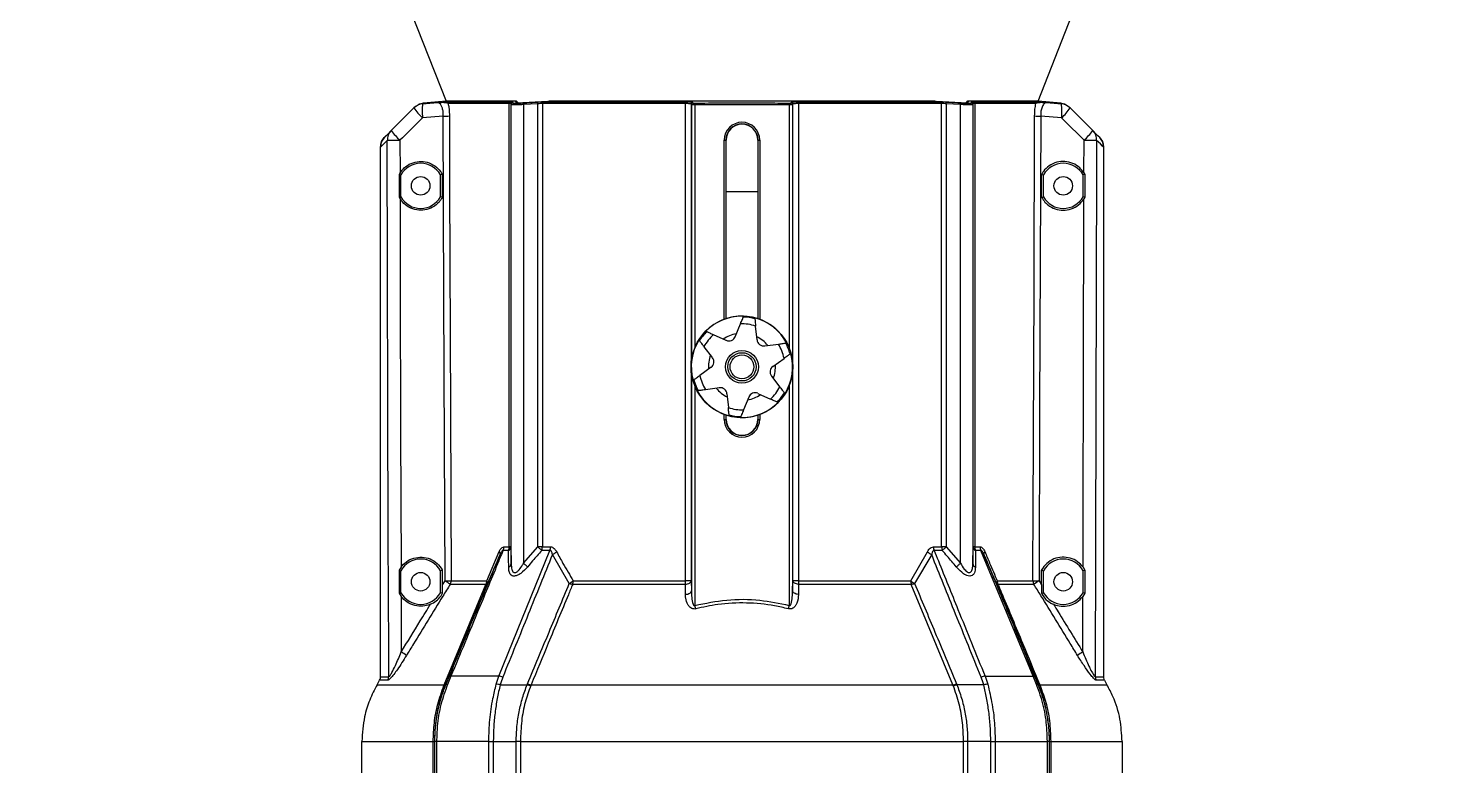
# Model space of a CAD drawing. Extents: x 2 to 136, y 1 to 99.
# Drawn here: x 50.89 to 63.5, y 11.63 to 18.14 of the extents above; entities that cross this region are included whole.
import ezdxf

# ---------------------------------------------------------------- set-up
doc = ezdxf.new("R2010")
doc.units = 0
doc.header["$MEASUREMENT"] = 0
doc.layers.add('OBJECT', color=7, linetype='CONTINUOUS')

msp = doc.modelspace()

# ---------------------------------------------------------------- linework, layer by layer
at = {"layer": 'OBJECT'}
for p, q in [((50.889, 26.894), (54.58, 17.5)), ((59.813, 17.5), (63.503, 26.894)), ((54.295, 17.44), (54.301, 17.446)), ((54.379, 17.482), (54.337, 17.471)), ((54.373, 17.476), (54.506, 17.487)), ((54.58, 17.5), (54.379, 17.482)), ((55.18, 17.5), (54.58, 17.5)), ((55.181, 17.5), (54.581, 17.5)), ((55.139, 17.478), (54.598, 17.478)), ((54.612, 17.493), (55.149, 17.493)), ((55.139, 13.559), (55.139, 17.478)), ((55.156, 17.469), (55.154, 17.477)), ((55.154, 17.477), (55.154, 13.559)), ((55.156, 13.41), (55.156, 17.469)), ((55.203, 17.482), (55.197, 17.498)), ((55.479, 17.498), (55.203, 17.482)), ((55.216, 17.483), (55.212, 17.49)), ((55.391, 17.477), (55.265, 17.469)), ((55.265, 17.469), (55.265, 13.414)), ((55.391, 13.559), (55.391, 17.477)), ((55.432, 17.478), (55.432, 13.559)), ((56.697, 17.478), (55.432, 17.478)), ((55.441, 17.493), (56.7, 17.493)), ((58.869, 17.5), (55.524, 17.5)), ((58.868, 17.5), (55.525, 17.5)), ((56.697, 13.259), (56.697, 17.478)), ((56.749, 17.468), (56.748, 17.473)), ((56.748, 17.473), (56.748, 15.185)), ((56.749, 17.468), (56.749, 15.2)), ((57.614, 17.467), (56.779, 17.467)), ((56.779, 17.467), (56.779, 15.319)), ((57.614, 17.467), (57.614, 15.319)), ((57.645, 17.473), (57.644, 17.468)), ((57.644, 17.468), (57.644, 15.2)), ((57.645, 15.185), (57.645, 17.473)), ((57.693, 17.493), (58.952, 17.493)), ((57.696, 17.478), (57.696, 13.259)), ((58.961, 17.478), (57.696, 17.478)), ((59.19, 17.482), (58.914, 17.498)), ((58.961, 13.559), (58.961, 17.478)), ((59.002, 17.477), (59.002, 13.559)), ((59.128, 17.469), (59.002, 17.477)), ((59.128, 13.414), (59.128, 17.469)), ((59.181, 17.49), (59.177, 17.483)), ((59.178, 17.483), (59.181, 17.49)), ((59.195, 17.498), (59.19, 17.482)), ((59.811, 17.5), (59.211, 17.5)), ((59.813, 17.5), (59.213, 17.5)), ((59.239, 17.477), (59.236, 17.469)), ((59.236, 17.469), (59.236, 13.41)), ((59.239, 13.559), (59.239, 17.477)), ((59.243, 17.493), (59.781, 17.493)), ((59.254, 17.478), (59.254, 13.559)), ((59.794, 17.478), (59.254, 17.478)), ((60.014, 17.482), (59.813, 17.5)), ((59.887, 17.487), (60.02, 17.476)), ((60.056, 17.471), (60.014, 17.482)), ((60.092, 17.446), (60.098, 17.44)), ((54.556, 17.368), (54.372, 17.353)), ((60.02, 17.353), (59.837, 17.368)), ((57.039, 17.156), (57.054, 17.156)), ((57.039, 15.572), (57.039, 17.156)), ((57.054, 17.156), (57.056, 17.156)), ((57.054, 17.156), (57.054, 15.578)), ((57.056, 15.578), (57.056, 17.156)), ((57.056, 15.578), (57.056, 17.156)), ((57.056, 17.156), (57.056, 17.156)), ((57.336, 17.156), (57.336, 15.578)), ((57.339, 17.156), (57.336, 17.156)), ((57.336, 17.156), (57.336, 15.578)), ((57.336, 17.156), (57.336, 17.156)), ((57.339, 17.156), (57.354, 17.156)), ((57.339, 15.578), (57.339, 17.156)), ((57.354, 17.156), (57.354, 15.572)), ((54.001, 12.411), (54.001, 17.094)), ((54.173, 17.154), (54.174, 16.865)), ((60.219, 16.865), (60.22, 17.154)), ((60.391, 17.094), (60.391, 12.411)), ((54.174, 16.865), (54.166, 16.852)), ((54.166, 16.852), (54.166, 16.65)), ((54.166, 16.852), (54.181, 16.848)), ((54.181, 16.654), (54.181, 16.848)), ((54.548, 16.852), (54.531, 16.848)), ((54.531, 16.654), (54.531, 16.848)), ((54.548, 16.65), (54.548, 16.852)), ((59.845, 16.65), (59.845, 16.852)), ((59.845, 16.852), (59.861, 16.848)), ((59.861, 16.654), (59.861, 16.848)), ((60.227, 16.852), (60.211, 16.848)), ((60.211, 16.654), (60.211, 16.848)), ((60.219, 16.865), (60.227, 16.852)), ((60.227, 16.852), (60.227, 16.65)), ((54.166, 16.65), (54.181, 16.654)), ((54.166, 16.65), (54.174, 16.636)), ((54.548, 16.65), (54.531, 16.654)), ((57.053, 16.701), (57.34, 16.701)), ((59.845, 16.65), (59.861, 16.654)), ((60.227, 16.65), (60.211, 16.654)), ((60.227, 16.65), (60.218, 16.636)), ((57.137, 15.417), (57.183, 15.531)), ((57.207, 15.591), (57.211, 15.599)), ((57.31, 15.584), (57.311, 15.576)), ((56.877, 15.466), (56.885, 15.462)), ((57.056, 15.385), (56.945, 15.435)), ((57.329, 15.389), (57.317, 15.511)), ((56.821, 15.38), (56.816, 15.387)), ((56.936, 15.232), (56.861, 15.329)), ((57.397, 15.336), (57.519, 15.352)), ((57.583, 15.361), (57.592, 15.362)), ((57.629, 15.269), (57.621, 15.264)), ((56.923, 15.147), (56.824, 15.075)), ((57.469, 15.155), (57.569, 15.226)), ((56.748, 15.116), (56.748, 13.259)), ((56.749, 15.101), (56.749, 13.17)), ((56.764, 15.032), (56.771, 15.037)), ((57.457, 15.069), (57.532, 14.972)), ((57.644, 15.101), (57.644, 13.17)), ((57.645, 13.259), (57.645, 15.116)), ((56.779, 14.982), (56.779, 13.042)), ((56.81, 14.94), (56.801, 14.939)), ((56.996, 14.966), (56.874, 14.949)), ((57.063, 14.912), (57.076, 14.79)), ((57.256, 14.884), (57.21, 14.771)), ((57.336, 14.916), (57.448, 14.866)), ((57.572, 14.921), (57.577, 14.914)), ((57.614, 14.982), (57.614, 13.042)), ((57.515, 14.836), (57.507, 14.839)), ((57.039, 14.686), (57.039, 14.729)), ((57.039, 14.686), (57.054, 14.686)), ((57.054, 14.724), (57.054, 14.686)), ((57.054, 14.686), (57.056, 14.686)), ((57.056, 14.686), (57.056, 14.723)), ((57.056, 14.686), (57.056, 14.723)), ((57.056, 14.686), (57.056, 14.686)), ((57.083, 14.717), (57.082, 14.726)), ((57.185, 14.711), (57.182, 14.703)), ((57.336, 14.723), (57.336, 14.686)), ((57.336, 14.723), (57.336, 14.686)), ((57.339, 14.686), (57.336, 14.686)), ((57.336, 14.686), (57.336, 14.686)), ((57.339, 14.686), (57.339, 14.724)), ((57.339, 14.686), (57.354, 14.686)), ((57.354, 14.729), (57.354, 14.686)), ((54.94, 13.259), (55.05, 13.517)), ((55.048, 12.415), (55.499, 13.528)), ((55.133, 13.528), (55.085, 13.528)), ((55.092, 13.559), (55.139, 13.559)), ((55.154, 13.559), (55.139, 13.559)), ((55.154, 13.559), (55.156, 13.41)), ((55.265, 13.414), (55.391, 13.559)), ((55.432, 13.559), (55.391, 13.559)), ((55.499, 13.528), (55.426, 13.528)), ((55.432, 13.559), (55.504, 13.559)), ((58.688, 13.259), (58.835, 13.515)), ((58.889, 13.559), (58.961, 13.559)), ((58.967, 13.528), (58.894, 13.528)), ((59.002, 13.559), (58.961, 13.559)), ((59.002, 13.559), (59.128, 13.414)), ((59.236, 13.41), (59.239, 13.559)), ((59.254, 13.559), (59.239, 13.559)), ((59.254, 13.559), (59.301, 13.559)), ((59.308, 13.528), (59.26, 13.528)), ((59.769, 12.415), (59.308, 13.528)), ((54.182, 13.38), (54.165, 13.352)), ((55.058, 13.493), (54.946, 13.235)), ((55.67, 13.235), (55.52, 13.491)), ((58.873, 13.491), (58.722, 13.235)), ((59.447, 13.235), (59.335, 13.493)), ((60.211, 13.38), (60.228, 13.352)), ((54.165, 13.352), (54.181, 13.348)), ((54.165, 13.352), (54.165, 13.15)), ((54.181, 13.154), (54.181, 13.348)), ((54.549, 13.352), (54.531, 13.348)), ((54.531, 13.154), (54.531, 13.348)), ((54.549, 13.223), (54.549, 13.352)), ((54.549, 13.223), (54.571, 13.259)), ((54.625, 13.259), (54.94, 13.259)), ((55.704, 13.259), (56.697, 13.259)), ((56.748, 13.259), (56.697, 13.259)), ((56.748, 13.259), (56.749, 13.17)), ((57.644, 13.17), (57.645, 13.259)), ((57.696, 13.259), (57.645, 13.259)), ((57.696, 13.259), (58.688, 13.259)), ((59.452, 13.259), (59.768, 13.259)), ((59.822, 13.259), (59.844, 13.223)), ((59.844, 13.223), (59.844, 13.352)), ((59.844, 13.352), (59.861, 13.348)), ((59.861, 13.154), (59.861, 13.348)), ((60.228, 13.352), (60.211, 13.348)), ((60.211, 13.154), (60.211, 13.348)), ((60.228, 13.352), (60.228, 13.15)), ((54.165, 13.15), (54.181, 13.154)), ((54.165, 13.15), (54.183, 13.121)), ((54.183, 13.121), (54.184, 12.63)), ((54.55, 13.15), (54.531, 13.154)), ((54.564, 12.34), (54.933, 13.228)), ((54.933, 13.228), (54.617, 13.228)), ((56.696, 13.228), (55.7, 13.228)), ((56.697, 13.139), (56.696, 13.228)), ((57.697, 13.228), (57.696, 13.139)), ((58.693, 13.228), (57.697, 13.228)), ((59.061, 12.34), (58.693, 13.228)), ((59.776, 13.228), (59.459, 13.228)), ((59.843, 13.15), (59.861, 13.154)), ((60.209, 12.63), (60.21, 13.121)), ((60.228, 13.15), (60.21, 13.121)), ((60.228, 13.15), (60.211, 13.154)), ((53.97, 12.34), (53.993, 12.38)), ((54.065, 12.38), (53.993, 12.38)), ((54.001, 12.411), (54.073, 12.411)), ((54.623, 12.415), (54.593, 12.341)), ((55.048, 12.415), (54.623, 12.415)), ((55.024, 12.344), (55.048, 12.415)), ((59.345, 12.415), (59.369, 12.344)), ((59.345, 12.415), (59.769, 12.415)), ((59.8, 12.341), (59.769, 12.415)), ((60.319, 12.411), (60.391, 12.411)), ((60.4, 12.38), (60.328, 12.38)), ((60.4, 12.38), (60.422, 12.34)), ((53.97, 12.34), (54.564, 12.34)), ((54.561, 12.334), (54.564, 12.34)), ((54.578, 12.338), (54.574, 12.34)), ((55.06, 12.34), (55.298, 12.34)), ((55.332, 12.34), (55.329, 12.333)), ((55.332, 12.34), (59.061, 12.34)), ((59.064, 12.333), (59.061, 12.34)), ((59.333, 12.34), (59.095, 12.34)), ((59.814, 12.338), (59.818, 12.34)), ((59.829, 12.34), (59.831, 12.334)), ((59.829, 12.34), (60.422, 12.34)), ((53.836, 11.84), (54.467, 11.84)), ((53.836, 11.269), (53.836, 11.84)), ((54.467, 11.84), (54.478, 11.84)), ((54.467, 11.269), (54.467, 11.84)), ((54.482, 11.84), (54.478, 11.84)), ((54.478, 11.84), (54.478, 10.994)), ((54.496, 11.84), (54.482, 11.84)), ((54.482, 10.887), (54.482, 11.84)), ((54.958, 11.84), (54.496, 11.84)), ((54.496, 11.84), (54.496, 10.887)), ((54.958, 11.84), (54.998, 11.84)), ((54.958, 10.887), (54.958, 11.84)), ((54.998, 11.84), (55.201, 11.84)), ((54.998, 11.84), (54.998, 10.887)), ((55.237, 11.84), (55.201, 11.84)), ((55.201, 10.994), (55.201, 11.84)), ((55.237, 11.84), (59.155, 11.84)), ((55.237, 11.84), (55.237, 10.994)), ((59.155, 10.994), (59.155, 11.84)), ((59.191, 11.84), (59.155, 11.84)), ((59.395, 11.84), (59.191, 11.84)), ((59.191, 11.84), (59.191, 10.994)), ((59.395, 11.84), (59.434, 11.84)), ((59.395, 10.887), (59.395, 11.84)), ((59.434, 11.84), (59.896, 11.84)), ((59.434, 11.84), (59.434, 10.887)), ((59.896, 10.887), (59.896, 11.84)), ((59.911, 11.84), (59.896, 11.84)), ((59.911, 11.84), (59.911, 10.887)), ((59.911, 11.84), (59.914, 11.84)), ((59.914, 10.994), (59.914, 11.84)), ((59.914, 11.84), (59.926, 11.84)), ((59.926, 11.84), (60.556, 11.84)), ((59.926, 11.84), (59.926, 11.269)), ((60.556, 11.84), (60.556, 11.269))]:
    msp.add_line(p, q, dxfattribs=at)
at = {"layer": 'OBJECT', "flags": 128}
for points in [[(54.096, 17.24), (54.272, 17.417), (54.295, 17.44)], [(55.265, 17.469), (55.265, 17.472), (55.265, 17.475), (55.265, 17.477), (55.265, 17.479), (55.264, 17.481), (55.264, 17.483), (55.264, 17.484), (55.264, 17.484)], [(55.391, 17.477), (55.391, 17.479), (55.391, 17.482), (55.391, 17.485), (55.391, 17.487), (55.39, 17.489), (55.39, 17.49), (55.39, 17.491), (55.39, 17.492)], [(56.762, 17.488), (56.763, 17.485), (56.764, 17.483)], [(56.779, 17.467), (56.779, 17.47), (56.779, 17.473), (56.779, 17.475), (56.779, 17.477), (56.779, 17.479), (56.779, 17.481), (56.779, 17.482), (56.779, 17.482)], [(57.614, 17.467), (57.614, 17.47), (57.614, 17.473), (57.614, 17.475), (57.614, 17.477), (57.614, 17.479), (57.614, 17.481), (57.614, 17.482), (57.614, 17.482)], [(57.629, 17.483), (57.63, 17.486), (57.63, 17.488)], [(59.002, 17.477), (59.002, 17.479), (59.002, 17.482), (59.002, 17.485), (59.002, 17.487), (59.002, 17.489), (59.002, 17.49), (59.002, 17.491), (59.002, 17.492)], [(59.128, 17.469), (59.128, 17.472), (59.128, 17.475), (59.128, 17.477), (59.128, 17.479), (59.128, 17.481), (59.128, 17.483), (59.128, 17.484), (59.128, 17.484)], [(60.098, 17.44), (60.274, 17.263), (60.297, 17.24)], [(54.372, 17.353), (54.196, 17.176), (54.173, 17.154)], [(54.571, 13.259), (54.567, 14.467), (54.562, 15.758), (54.556, 17.368)], [(54.61, 17.369), (54.61, 17.245), (54.612, 16.749), (54.619, 14.765), (54.625, 13.259)], [(59.768, 13.259), (59.768, 13.367), (59.77, 13.863), (59.778, 15.846), (59.783, 17.369)], [(59.837, 17.368), (59.832, 16.077), (59.827, 14.786), (59.822, 13.259)], [(60.22, 17.154), (60.043, 17.33), (60.02, 17.353)], [(54.038, 17.183), (54.045, 17.19), (54.065, 17.209), (54.096, 17.24)], [(60.297, 17.24), (60.328, 17.209), (60.347, 17.19), (60.355, 17.183)], [(54.061, 17.152), (54.029, 17.121), (54.009, 17.102), (54.001, 17.094)], [(54.073, 12.411), (54.073, 12.644), (54.07, 13.644), (54.061, 17.152)], [(60.331, 17.152), (60.331, 16.902), (60.328, 15.902), (60.319, 12.411)], [(60.391, 17.094), (60.384, 17.102), (60.364, 17.121), (60.331, 17.152)], [(54.174, 16.636), (54.176, 15.863), (54.179, 14.572), (54.182, 13.38)], [(60.211, 13.38), (60.212, 13.834), (60.215, 15.125), (60.218, 16.636)], [(55.426, 13.528), (55.423, 13.531), (55.419, 13.535), (55.415, 13.538), (55.41, 13.542), (55.406, 13.546), (55.401, 13.551), (55.396, 13.555), (55.391, 13.559)], [(58.967, 13.528), (58.97, 13.531), (58.974, 13.535), (58.978, 13.538), (58.982, 13.542), (58.987, 13.546), (58.992, 13.551), (58.997, 13.555), (59.002, 13.559)], [(55.302, 13.383), (55.298, 13.386), (55.294, 13.39), (55.29, 13.393), (55.285, 13.397), (55.28, 13.401), (55.275, 13.405), (55.27, 13.41), (55.265, 13.414)], [(59.091, 13.383), (59.095, 13.386), (59.099, 13.39), (59.103, 13.393), (59.107, 13.397), (59.112, 13.401), (59.117, 13.405), (59.122, 13.41), (59.128, 13.414)], [(56.696, 13.228), (56.706, 13.23), (56.716, 13.232), (56.725, 13.235), (56.732, 13.239), (56.739, 13.244), (56.744, 13.249), (56.747, 13.254), (56.748, 13.259)], [(57.697, 13.228), (57.687, 13.23), (57.677, 13.232), (57.668, 13.235), (57.66, 13.239), (57.654, 13.244), (57.649, 13.249), (57.646, 13.254), (57.645, 13.259)], [(56.697, 13.139), (56.707, 13.14), (56.717, 13.142), (56.726, 13.146), (56.734, 13.149), (56.74, 13.154), (56.745, 13.159), (56.748, 13.164), (56.749, 13.17)], [(57.696, 13.139), (57.685, 13.14), (57.676, 13.142), (57.667, 13.146), (57.659, 13.149), (57.653, 13.154), (57.648, 13.159), (57.645, 13.164), (57.644, 13.17)], [(56.787, 13.011), (56.786, 13.015), (56.785, 13.019), (56.784, 13.022), (56.783, 13.026), (56.782, 13.03), (56.781, 13.034), (56.78, 13.038), (56.779, 13.042)], [(57.606, 13.011), (57.607, 13.015), (57.608, 13.019), (57.609, 13.022), (57.61, 13.026), (57.611, 13.03), (57.612, 13.034), (57.613, 13.038), (57.614, 13.042)]]:
    msp.add_lwpolyline(points, dxfattribs=at)
at = {"layer": 'OBJECT'}
for centre, radius in [((54.356, 16.751), 0.082), ((60.036, 16.751), 0.082), ((57.196, 15.151), 0.45), ((57.196, 15.151), 0.145), ((57.196, 15.151), 0.125), ((57.196, 15.151), 0.105), ((54.356, 13.251), 0.082), ((60.036, 13.251), 0.082)]:
    msp.add_circle(centre, radius, dxfattribs=at)
for centre, radius, start, end in [((54.383, 17.351), 0.125, 94.8624, 134.9988), ((54.73, 17.749), 0.534, 215.4392, 227.9698), ((54.747, 17.414), 0.379, 170.5503, 189.2211), ((54.613, 17.479), 0.0148, 96.3028, 180.9978), ((55.153, 17.48), 0.014, 104.5216, 185.7315), ((55.169, 17.477), 0.015, 93.7606, 179.8957), ((55.171, 17.469), 0.015, 93.6369, 179.8881), ((55.199, 17.483), 0.015, 27.4218, 93.8765), ((55.445, 17.48), 0.0139, 110.3895, 187.8654), ((56.724, 17.481), 0.0267, 153.9173, 186.8856), ((56.763, 17.473), 0.015, 90.841, 179.7525), ((56.764, 17.468), 0.015, 90.8211, 179.7549), ((57.629, 17.468), 0.015, 0.2451, 89.1789), ((57.63, 17.473), 0.015, 0.2475, 89.159), ((57.669, 17.481), 0.0267, 353.1144, 26.0827), ((58.947, 17.48), 0.0139, 352.1346, 69.6105), ((59.194, 17.483), 0.015, 86.1235, 152.5782), ((59.221, 17.469), 0.015, 0.1119, 86.3631), ((59.224, 17.477), 0.015, 0.1043, 86.2394), ((59.24, 17.48), 0.014, 354.2685, 75.4784), ((59.779, 17.479), 0.0148, 359.0022, 83.6972), ((59.646, 17.414), 0.379, 350.7789, 9.4497), ((60.009, 17.351), 0.125, 45.0012, 85.1376), ((59.663, 17.749), 0.534, 312.0302, 324.5608), ((54.555, 19.483), 2.115, 270.0216, 271.4817), ((57.196, 17.156), 0.157, 0, 180), ((57.196, 17.156), 0.142, 0, 180), ((57.196, 17.156), 0.14, 0, 180), ((59.838, 19.483), 2.115, 268.5183, 269.9784), ((54.18, 17.157), 0.118, 135.2081, 182.4153), ((54.531, 17.55), 0.534, 215.4403, 227.9687), ((59.862, 17.55), 0.534, 312.0313, 324.5597), ((60.213, 17.157), 0.118, 357.5847, 44.7919), ((54.163, 13.55), 3.603, 89.8416, 91.6188), ((60.23, 13.55), 3.603, 88.3812, 90.1584), ((54.356, 16.751), 0.2, 28.955, 151.045), ((60.036, 16.751), 0.2, 28.955, 151.045), ((54.356, 16.751), 0.2, 208.955, 331.045), ((60.036, 16.751), 0.2, 208.955, 331.045), ((57.196, 15.151), 0.448, 88.1557, 135.347), ((57.196, 15.151), 0.38, 71.4698, 92.0328), ((57.196, 15.151), 0.44, 74.9483, 88.5544), ((57.196, 15.151), 0.448, 28.1557, 75.347), ((57.196, 15.151), 0.44, 134.9483, 148.5544), ((57.196, 15.151), 0.38, 131.4698, 152.0328), ((57.196, 15.151), 0.296, 99.6419, 123.8608), ((57.081, 15.44), 0.06, 245.7513, 337.7513), ((57.196, 15.151), 0.296, 39.6419, 63.8608), ((57.389, 15.395), 0.06, 185.7513, 277.7513), ((57.196, 15.151), 0.448, 148.1557, 195.347), ((57.196, 15.151), 0.38, 11.4698, 32.0328), ((57.196, 15.151), 0.448, 328.1557, 15.347), ((57.196, 15.151), 0.44, 14.9483, 28.5544), ((57.196, 15.151), 0.296, 159.6419, 183.8608), ((56.888, 15.195), 0.06, 305.7513, 37.7513), ((57.504, 15.106), 0.06, 125.7513, 217.7513), ((57.196, 15.151), 0.296, 339.6419, 3.8608), ((57.196, 15.151), 0.44, 194.9483, 208.5544), ((57.196, 15.151), 0.38, 191.4698, 212.0328), ((57.196, 15.151), 0.448, 208.1557, 255.347), ((57.196, 15.151), 0.296, 219.6419, 243.8608), ((57.004, 14.906), 0.06, 5.7513, 97.7513), ((57.196, 15.151), 0.296, 279.6419, 303.8608), ((57.312, 14.862), 0.06, 65.7513, 157.7513), ((57.196, 15.151), 0.38, 311.4698, 332.0328), ((57.196, 15.151), 0.44, 314.9483, 328.5544), ((57.196, 15.151), 0.38, 251.4698, 272.0328), ((57.196, 15.151), 0.448, 268.1557, 315.347), ((57.196, 14.686), 0.157, 180, 0), ((57.196, 14.686), 0.142, 180, 0), ((57.196, 14.686), 0.14, 180, 270), ((57.196, 14.686), 0.14, 180, 0), ((57.196, 15.151), 0.44, 254.9483, 268.5544), ((57.196, 14.686), 0.14, 270, 0), ((55.033, 13.498), 0.0255, 348.0639, 48.0063), ((55.016, 13.559), 0.076, 336.1961, 0.2505), ((55.115, 13.563), 0.0386, 296.6095, 354.7724), ((55.062, 13.559), 0.0775, 336.7005, 0.2625), ((55.343, 13.559), 0.0886, 339.8559, 0.3127), ((55.412, 13.559), 0.092, 340.6459, 0.3185), ((55.451, 13.642), 0.166, 294.7211, 310.0946), ((58.942, 13.642), 0.166, 229.9054, 245.2789), ((58.981, 13.559), 0.092, 179.6815, 199.3541), ((59.05, 13.559), 0.0886, 179.6873, 200.1441), ((59.277, 13.563), 0.0386, 185.2276, 243.3905), ((59.331, 13.559), 0.0775, 179.7375, 203.2995), ((59.377, 13.559), 0.076, 179.7495, 203.8039), ((59.36, 13.498), 0.0255, 131.9937, 191.9361), ((54.356, 13.251), 0.2, 28.955, 151.045), ((55.118, 13.414), 0.0383, 294.1736, 354.0533), ((59.275, 13.414), 0.0383, 185.9467, 245.8264), ((60.036, 13.251), 0.2, 28.955, 151.045), ((54.229, 12.693), 0.661, 54.052, 58.802), ((54.569, 15.437), 2.179, 270.0507, 271.459), ((54.56, 13.259), 0.0645, 331.3445, 0.0721), ((54.869, 13.259), 0.0717, 334.6011, 0.2045), ((54.92, 13.242), 0.0264, 344.5314, 40.4528), ((55.587, 13.391), 0.176, 298.0935, 311.6791), ((55.601, 13.259), 0.103, 342.8622, 0.3244), ((56.399, 13.258), 0.298, 354.1818, 0.1562), ((57.993, 13.258), 0.298, 179.8438, 185.8182), ((58.791, 13.259), 0.103, 179.6756, 197.1378), ((58.805, 13.391), 0.176, 228.3209, 241.9065), ((59.473, 13.242), 0.0264, 139.5472, 195.4686), ((59.524, 13.259), 0.0717, 179.7955, 205.3989), ((59.833, 13.259), 0.0645, 179.9279, 208.6555), ((59.824, 15.437), 2.179, 268.541, 269.9493), ((60.164, 12.693), 0.661, 121.198, 125.948), ((54.356, 13.251), 0.2, 208.955, 331.045), ((54.933, 13.244), 0.0153, 271.5754, 326.3339), ((55.717, 13.362), 0.134, 249.8777, 262.8774), ((58.676, 13.362), 0.134, 277.1226, 290.1223), ((59.46, 13.244), 0.0153, 213.6661, 268.4246), ((60.036, 13.251), 0.2, 208.955, 331.045), ((53.864, 12.089), 0.629, 54.3134, 59.3626), ((60.529, 12.089), 0.629, 120.6374, 125.6866), ((54.01, 12.411), 0.0631, 330.6105, 0.0345), ((54.622, 12.398), 0.0178, 84.1259, 142.7179), ((55.039, 12.289), 0.127, 70.0709, 85.995), ((59.354, 12.289), 0.127, 94.005, 109.9291), ((59.771, 12.398), 0.0178, 37.2821, 95.8741), ((60.383, 12.411), 0.0631, 179.9655, 209.3895), ((54.562, 12.349), 0.0155, 268.1294, 324.6107), ((54.564, 12.356), 0.016, 269.4457, 325.4745), ((54.588, 12.327), 0.0153, 73.0297, 130.1257), ((55.03, 12.214), 0.13, 76.5654, 92.4544), ((55.342, 12.466), 0.133, 250.6912, 264.4688), ((55.347, 12.472), 0.133, 249.8858, 263.6662), ((59.046, 12.472), 0.133, 276.3338, 290.1142), ((59.051, 12.466), 0.133, 275.5312, 289.3088), ((59.363, 12.214), 0.13, 87.5456, 103.4346), ((59.804, 12.327), 0.0153, 49.8743, 106.9703), ((59.829, 12.356), 0.016, 214.5255, 270.5543), ((59.831, 12.349), 0.0155, 215.3893, 271.8706)]:
    msp.add_arc(centre, radius, start, end, dxfattribs=at)
for points, knots in [([(54.301, 17.446), (54.312, 17.455), (54.335, 17.474), (54.364, 17.48), (54.379, 17.482)], [0, 0, 0, 0, 0.5, 1, 1, 1, 1]), ([(54.379, 17.482), (54.378, 17.482), (54.378, 17.481), (54.375, 17.478), (54.373, 17.476)], [0, 0, 0, 0, 0.423826, 1, 1, 1, 1]), ([(54.506, 17.487), (54.506, 17.487), (54.521, 17.488), (54.551, 17.49), (54.591, 17.493), (54.605, 17.493), (54.612, 17.493)], [0, 0, 0, 0, 0.002681, 0.34979, 0.701236, 1, 1, 1, 1]), ([(54.598, 17.478), (54.592, 17.48), (54.57, 17.486), (54.53, 17.489), (54.506, 17.487), (54.506, 17.487)], [0, 0, 0, 0, 0.319161, 0.99706, 1, 1, 1, 1]), ([(54.556, 17.368), (54.556, 17.38), (54.556, 17.405), (54.548, 17.438), (54.537, 17.464), (54.522, 17.483), (54.511, 17.486), (54.506, 17.487)], [0, 0, 0, 0, 0.182197, 0.364244, 0.551045, 0.759195, 1, 1, 1, 1]), ([(54.598, 17.478), (54.601, 17.467), (54.606, 17.439), (54.609, 17.399), (54.61, 17.374), (54.61, 17.369)], [0, 0, 0, 0, 0.355603, 0.866053, 1, 1, 1, 1]), ([(55.154, 17.477), (55.153, 17.477), (55.152, 17.478), (55.143, 17.478), (55.139, 17.478)], [0, 0, 0, 0, 0.487934, 1, 1, 1, 1]), ([(55.149, 17.493), (55.155, 17.493), (55.165, 17.493), (55.167, 17.492), (55.168, 17.492)], [0, 0, 0, 0, 0.488111, 1, 1, 1, 1]), ([(55.265, 17.469), (55.253, 17.469), (55.228, 17.467), (55.196, 17.467), (55.171, 17.467), (55.158, 17.468), (55.157, 17.469), (55.156, 17.469)], [0, 0, 0, 0, 0.216873, 0.43376, 0.650333, 0.866771, 1, 1, 1, 1]), ([(55.168, 17.492), (55.168, 17.491), (55.169, 17.489), (55.17, 17.486), (55.17, 17.484)], [0, 0, 0, 0, 0.226059, 1, 1, 1, 1]), ([(55.17, 17.484), (55.171, 17.483), (55.174, 17.482), (55.191, 17.482), (55.215, 17.482), (55.241, 17.483), (55.258, 17.484), (55.264, 17.484)], [0, 0, 0, 0, 0.2168006, 0.433616, 0.650077, 0.866405, 1, 1, 1, 1]), ([(55.212, 17.49), (55.211, 17.491), (55.211, 17.492), (55.209, 17.495), (55.206, 17.497), (55.203, 17.498), (55.2, 17.499), (55.196, 17.499), (55.189, 17.5), (55.18, 17.5), (55.176, 17.5)], [0, 0, 0, 0, 0.023204, 0.091543, 0.152834, 0.209867, 0.273933, 0.382645, 0.758855, 1, 1, 1, 1]), ([(55.197, 17.498), (55.196, 17.499), (55.194, 17.5), (55.185, 17.5), (55.18, 17.5)], [0, 0, 0, 0, 0.494, 1, 1, 1, 1]), ([(55.212, 17.49), (55.212, 17.488), (55.213, 17.486), (55.214, 17.483), (55.214, 17.483)], [0, 0, 0, 0, 0.807652, 1, 1, 1, 1]), ([(55.264, 17.484), (55.274, 17.485), (55.316, 17.487), (55.358, 17.49), (55.39, 17.492)], [0, 0, 0, 0, 0.237767, 1, 1, 1, 1]), ([(55.39, 17.492), (55.399, 17.492), (55.417, 17.493), (55.433, 17.493), (55.441, 17.493)], [0, 0, 0, 0, 0.474046, 1, 1, 1, 1]), ([(55.432, 17.478), (55.426, 17.478), (55.414, 17.478), (55.4, 17.477), (55.392, 17.477), (55.391, 17.477)], [0, 0, 0, 0, 0.471918, 0.943784, 1, 1, 1, 1]), ([(55.524, 17.5), (55.517, 17.5), (55.504, 17.5), (55.487, 17.499), (55.479, 17.498)], [0, 0, 0, 0, 0.487699, 1, 1, 1, 1]), ([(56.748, 17.473), (56.747, 17.474), (56.745, 17.475), (56.734, 17.477), (56.718, 17.478), (56.704, 17.478), (56.697, 17.478)], [0, 0, 0, 0, 0.249667, 0.499371, 0.748129, 1, 1, 1, 1]), ([(56.7, 17.493), (56.708, 17.493), (56.725, 17.493), (56.745, 17.492), (56.759, 17.49), (56.761, 17.489), (56.762, 17.488)], [0, 0, 0, 0, 0.247259, 0.4945066, 0.7421473, 1, 1, 1, 1]), ([(56.779, 17.467), (56.776, 17.467), (56.769, 17.467), (56.76, 17.467), (56.753, 17.468), (56.75, 17.468), (56.749, 17.468), (56.749, 17.468)], [0, 0, 0, 0, 0.2180616, 0.4361209, 0.6542341, 0.8725216, 1, 1, 1, 1]), ([(56.764, 17.483), (56.764, 17.483), (56.764, 17.483), (56.767, 17.482), (56.771, 17.482), (56.775, 17.482), (56.778, 17.482), (56.779, 17.482)], [0, 0, 0, 0, 0.219069, 0.438186, 0.656833, 0.874763, 1, 1, 1, 1]), ([(56.779, 17.482), (56.789, 17.482), (56.839, 17.483), (57.049, 17.485), (57.317, 17.485), (57.546, 17.483), (57.614, 17.482)], [0, 0, 0, 0, 0.035928, 0.179639, 0.754501, 1, 1, 1, 1]), ([(57.614, 17.482), (57.616, 17.482), (57.619, 17.482), (57.623, 17.482), (57.627, 17.483), (57.629, 17.483), (57.629, 17.483), (57.629, 17.483)], [0, 0, 0, 0, 0.217387, 0.434771, 0.652345, 0.870534, 1, 1, 1, 1]), ([(57.644, 17.468), (57.643, 17.468), (57.642, 17.468), (57.637, 17.468), (57.629, 17.467), (57.621, 17.467), (57.616, 17.467), (57.614, 17.467)], [0, 0, 0, 0, 0.218536, 0.437092, 0.655505, 0.873727, 1, 1, 1, 1]), ([(57.63, 17.488), (57.631, 17.489), (57.633, 17.49), (57.647, 17.492), (57.668, 17.493), (57.684, 17.493), (57.693, 17.493)], [0, 0, 0, 0, 0.249056, 0.498133, 0.746674, 1, 1, 1, 1]), ([(57.696, 17.478), (57.689, 17.478), (57.675, 17.478), (57.659, 17.477), (57.648, 17.475), (57.646, 17.474), (57.645, 17.473)], [0, 0, 0, 0, 0.2465, 0.492975, 0.740149, 1, 1, 1, 1]), ([(58.914, 17.498), (58.906, 17.499), (58.89, 17.499), (58.876, 17.5), (58.87, 17.5), (58.869, 17.5)], [0, 0, 0, 0, 0.489871, 0.942618, 1, 1, 1, 1]), ([(58.952, 17.493), (58.959, 17.493), (58.974, 17.493), (58.993, 17.492), (59.002, 17.492)], [0, 0, 0, 0, 0.473445, 1, 1, 1, 1]), ([(59.002, 17.477), (58.995, 17.477), (58.98, 17.478), (58.968, 17.478), (58.961, 17.478)], [0, 0, 0, 0, 0.473397, 1, 1, 1, 1]), ([(59.002, 17.492), (59.012, 17.491), (59.054, 17.488), (59.096, 17.486), (59.128, 17.484)], [0, 0, 0, 0, 0.237767, 1, 1, 1, 1]), ([(59.128, 17.484), (59.139, 17.483), (59.16, 17.482), (59.188, 17.482), (59.209, 17.482), (59.221, 17.483), (59.222, 17.484), (59.222, 17.484)], [0, 0, 0, 0, 0.2168345, 0.4336857, 0.6501667, 0.8664931, 1, 1, 1, 1]), ([(59.236, 17.469), (59.235, 17.468), (59.232, 17.467), (59.213, 17.467), (59.185, 17.467), (59.155, 17.468), (59.135, 17.469), (59.128, 17.469)], [0, 0, 0, 0, 0.216841, 0.433701, 0.650254, 0.866699, 1, 1, 1, 1]), ([(59.21, 17.5), (59.207, 17.5), (59.2, 17.5), (59.195, 17.499), (59.19, 17.498), (59.187, 17.497), (59.183, 17.494), (59.182, 17.492), (59.181, 17.49)], [0, 0, 0, 0, 0.251789, 0.63271, 0.737626, 0.822396, 0.908948, 1, 1, 1, 1]), ([(59.213, 17.5), (59.208, 17.5), (59.198, 17.5), (59.196, 17.499), (59.195, 17.498)], [0, 0, 0, 0, 0.491585, 1, 1, 1, 1]), ([(59.222, 17.484), (59.223, 17.485), (59.223, 17.487), (59.224, 17.49), (59.225, 17.492)], [0, 0, 0, 0, 0.226065, 1, 1, 1, 1]), ([(59.225, 17.492), (59.226, 17.492), (59.228, 17.493), (59.238, 17.493), (59.243, 17.493)], [0, 0, 0, 0, 0.488655, 1, 1, 1, 1]), ([(59.254, 17.478), (59.25, 17.478), (59.241, 17.478), (59.24, 17.477), (59.239, 17.477)], [0, 0, 0, 0, 0.486981, 1, 1, 1, 1]), ([(59.781, 17.493), (59.788, 17.493), (59.802, 17.493), (59.841, 17.49), (59.872, 17.488), (59.887, 17.487), (59.887, 17.487)], [0, 0, 0, 0, 0.298757, 0.643489, 0.997319, 1, 1, 1, 1]), ([(59.783, 17.369), (59.784, 17.389), (59.785, 17.429), (59.791, 17.462), (59.794, 17.478)], [0, 0, 0, 0, 0.505217, 1, 1, 1, 1]), ([(59.887, 17.487), (59.887, 17.487), (59.862, 17.489), (59.822, 17.486), (59.801, 17.48), (59.794, 17.478)], [0, 0, 0, 0, 0.00294, 0.680839, 1, 1, 1, 1]), ([(59.887, 17.487), (59.881, 17.486), (59.869, 17.483), (59.852, 17.458), (59.84, 17.423), (59.836, 17.39), (59.837, 17.372), (59.837, 17.368)], [0, 0, 0, 0, 0.251337, 0.503312, 0.735354, 0.935196, 1, 1, 1, 1]), ([(60.02, 17.476), (60.019, 17.477), (60.016, 17.481), (60.015, 17.481), (60.014, 17.482)], [0, 0, 0, 0, 0.219221, 1, 1, 1, 1]), ([(60.014, 17.482), (60.029, 17.48), (60.058, 17.474), (60.08, 17.455), (60.092, 17.446)], [0, 0, 0, 0, 0.5, 1, 1, 1, 1]), ([(54.038, 17.183), (54.028, 17.17), (54.009, 17.146), (54.002, 17.113), (54.001, 17.097), (54.001, 17.094)], [0, 0, 0, 0, 0.499397, 0.929176, 1, 1, 1, 1]), ([(54.001, 17.094), (54.003, 17.111), (54.007, 17.141), (54.025, 17.169), (54.036, 17.181), (54.038, 17.183)], [0, 0, 0, 0, 0.499401, 0.929163, 1, 1, 1, 1]), ([(60.391, 17.094), (60.389, 17.111), (60.386, 17.141), (60.368, 17.169), (60.356, 17.181), (60.355, 17.183)], [0, 0, 0, 0, 0.499401, 0.929163, 1, 1, 1, 1]), ([(60.355, 17.183), (60.365, 17.17), (60.384, 17.146), (60.391, 17.113), (60.391, 17.097), (60.391, 17.094)], [0, 0, 0, 0, 0.499397, 0.929176, 1, 1, 1, 1]), ([(54.174, 16.865), (54.185, 16.881), (54.211, 16.916), (54.27, 16.953), (54.342, 16.971), (54.415, 16.963), (54.482, 16.932), (54.525, 16.89), (54.543, 16.861), (54.548, 16.852)], [0, 0, 0, 0, 0.128648, 0.288962, 0.449731, 0.611042, 0.772603, 0.934008, 1, 1, 1, 1]), ([(60.219, 16.865), (60.207, 16.881), (60.181, 16.916), (60.123, 16.953), (60.051, 16.971), (59.977, 16.963), (59.91, 16.932), (59.867, 16.89), (59.85, 16.861), (59.845, 16.852)], [0, 0, 0, 0, 0.128648, 0.288962, 0.449731, 0.611042, 0.772603, 0.934008, 1, 1, 1, 1]), ([(54.548, 16.65), (54.539, 16.635), (54.517, 16.6), (54.463, 16.559), (54.394, 16.534), (54.32, 16.534), (54.25, 16.559), (54.202, 16.597), (54.181, 16.627), (54.174, 16.636)], [0, 0, 0, 0, 0.115333, 0.275775, 0.436647, 0.598106, 0.75992, 0.921699, 1, 1, 1, 1]), ([(59.845, 16.65), (59.854, 16.635), (59.876, 16.6), (59.929, 16.559), (59.999, 16.534), (60.073, 16.534), (60.142, 16.559), (60.191, 16.597), (60.212, 16.627), (60.218, 16.636)], [0, 0, 0, 0, 0.115333, 0.275775, 0.436647, 0.598106, 0.75992, 0.921699, 1, 1, 1, 1]), ([(57.183, 15.531), (57.186, 15.538), (57.192, 15.552), (57.2, 15.571), (57.205, 15.585), (57.207, 15.59), (57.207, 15.59), (57.207, 15.591)], [0, 0, 0, 0, 0.241745, 0.484004, 0.711801, 0.922051, 1, 1, 1, 1]), ([(57.311, 15.576), (57.311, 15.575), (57.311, 15.573), (57.312, 15.563), (57.313, 15.548), (57.315, 15.53), (57.317, 15.517), (57.317, 15.511)], [0, 0, 0, 0, 0.198026, 0.39586, 0.598899, 0.81482, 1, 1, 1, 1]), ([(56.885, 15.462), (56.886, 15.462), (56.888, 15.461), (56.897, 15.457), (56.911, 15.451), (56.927, 15.443), (56.939, 15.438), (56.945, 15.435)], [0, 0, 0, 0, 0.198026, 0.395861, 0.598898, 0.814819, 1, 1, 1, 1]), ([(56.861, 15.329), (56.856, 15.335), (56.846, 15.348), (56.834, 15.364), (56.825, 15.375), (56.821, 15.38), (56.821, 15.38), (56.821, 15.38)], [0, 0, 0, 0, 0.241748, 0.484005, 0.711801, 0.922051, 1, 1, 1, 1]), ([(57.519, 15.352), (57.526, 15.353), (57.542, 15.355), (57.562, 15.358), (57.576, 15.36), (57.582, 15.361), (57.583, 15.361), (57.583, 15.361)], [0, 0, 0, 0, 0.2417466, 0.4840046, 0.7118005, 0.9220507, 1, 1, 1, 1]), ([(57.621, 15.264), (57.621, 15.264), (57.62, 15.263), (57.611, 15.257), (57.599, 15.248), (57.584, 15.237), (57.574, 15.23), (57.569, 15.226)], [0, 0, 0, 0, 0.198026, 0.39586, 0.598899, 0.814818, 1, 1, 1, 1]), ([(56.771, 15.037), (56.772, 15.038), (56.773, 15.039), (56.781, 15.045), (56.794, 15.053), (56.809, 15.064), (56.819, 15.072), (56.824, 15.075)], [0, 0, 0, 0, 0.198026, 0.39586, 0.598899, 0.814818, 1, 1, 1, 1]), ([(56.874, 14.949), (56.866, 14.948), (56.851, 14.946), (56.831, 14.943), (56.816, 14.941), (56.811, 14.94), (56.81, 14.94), (56.81, 14.94)], [0, 0, 0, 0, 0.2417466, 0.4840046, 0.7118005, 0.9220507, 1, 1, 1, 1]), ([(57.532, 14.972), (57.537, 14.966), (57.546, 14.954), (57.559, 14.938), (57.568, 14.926), (57.571, 14.922), (57.572, 14.921), (57.572, 14.921)], [0, 0, 0, 0, 0.241748, 0.484005, 0.711801, 0.922051, 1, 1, 1, 1]), ([(57.082, 14.726), (57.082, 14.727), (57.082, 14.728), (57.081, 14.738), (57.079, 14.753), (57.077, 14.772), (57.076, 14.784), (57.076, 14.79)], [0, 0, 0, 0, 0.198026, 0.39586, 0.598899, 0.81482, 1, 1, 1, 1]), ([(57.21, 14.771), (57.207, 14.764), (57.201, 14.749), (57.193, 14.73), (57.188, 14.717), (57.186, 14.711), (57.185, 14.711), (57.185, 14.711)], [0, 0, 0, 0, 0.241745, 0.484004, 0.711801, 0.922051, 1, 1, 1, 1]), ([(57.507, 14.839), (57.507, 14.84), (57.505, 14.84), (57.496, 14.844), (57.482, 14.851), (57.465, 14.858), (57.453, 14.863), (57.448, 14.866)], [0, 0, 0, 0, 0.198026, 0.395861, 0.598898, 0.814819, 1, 1, 1, 1]), ([(55.085, 13.528), (55.072, 13.497), (55, 13.323), (54.846, 12.952), (54.705, 12.612), (54.623, 12.415)], [0, 0, 0, 0, 0.083466, 0.469044, 1, 1, 1, 1]), ([(55.05, 13.517), (55.054, 13.526), (55.062, 13.541), (55.076, 13.556), (55.087, 13.558), (55.092, 13.559)], [0, 0, 0, 0, 0.395773, 0.712486, 1, 1, 1, 1]), ([(55.085, 13.528), (55.084, 13.528), (55.081, 13.528), (55.076, 13.524), (55.067, 13.513), (55.062, 13.501), (55.058, 13.493)], [0, 0, 0, 0, 0.128046, 0.255389, 0.479323, 1, 1, 1, 1]), ([(55.134, 13.379), (55.134, 13.41), (55.133, 13.46), (55.133, 13.51), (55.133, 13.528)], [0, 0, 0, 0, 0.624895, 1, 1, 1, 1]), ([(55.426, 13.528), (55.399, 13.497), (55.357, 13.449), (55.316, 13.4), (55.302, 13.383)], [0, 0, 0, 0, 0.648493, 1, 1, 1, 1]), ([(55.52, 13.491), (55.518, 13.501), (55.516, 13.513), (55.509, 13.524), (55.504, 13.528), (55.5, 13.528), (55.499, 13.528)], [0, 0, 0, 0, 0.580895, 0.740073, 0.900893, 1, 1, 1, 1]), ([(55.504, 13.559), (55.509, 13.559), (55.521, 13.557), (55.539, 13.544), (55.551, 13.528), (55.557, 13.517), (55.558, 13.515)], [0, 0, 0, 0, 0.254855, 0.5086304, 0.9285912, 1, 1, 1, 1]), ([(55.558, 13.515), (55.576, 13.481), (55.623, 13.395), (55.674, 13.31), (55.704, 13.259)], [0, 0, 0, 0, 0.396331, 1, 1, 1, 1]), ([(58.835, 13.515), (58.84, 13.524), (58.85, 13.54), (58.869, 13.556), (58.882, 13.558), (58.889, 13.559)], [0, 0, 0, 0, 0.396711, 0.70683, 1, 1, 1, 1]), ([(58.894, 13.528), (58.892, 13.528), (58.889, 13.528), (58.884, 13.524), (58.878, 13.515), (58.874, 13.503), (58.873, 13.494), (58.873, 13.491)], [0, 0, 0, 0, 0.1168462, 0.2331955, 0.4379757, 0.8544365, 1, 1, 1, 1]), ([(58.894, 13.528), (58.907, 13.497), (58.977, 13.323), (59.127, 12.952), (59.265, 12.612), (59.345, 12.415)], [0, 0, 0, 0, 0.083458, 0.469005, 1, 1, 1, 1]), ([(59.091, 13.383), (59.064, 13.415), (59.023, 13.463), (58.981, 13.511), (58.967, 13.528)], [0, 0, 0, 0, 0.648491, 1, 1, 1, 1]), ([(59.26, 13.528), (59.26, 13.497), (59.259, 13.448), (59.259, 13.398), (59.259, 13.379)], [0, 0, 0, 0, 0.624898, 1, 1, 1, 1]), ([(59.301, 13.559), (59.306, 13.559), (59.315, 13.557), (59.33, 13.543), (59.337, 13.527), (59.343, 13.517)], [0, 0, 0, 0, 0.263183, 0.525234, 1, 1, 1, 1]), ([(59.335, 13.493), (59.332, 13.5), (59.327, 13.51), (59.319, 13.521), (59.314, 13.526), (59.31, 13.528), (59.308, 13.528), (59.308, 13.528)], [0, 0, 0, 0, 0.4377224, 0.6522262, 0.8216939, 0.9450991, 1, 1, 1, 1]), ([(59.343, 13.517), (59.357, 13.484), (59.394, 13.396), (59.43, 13.311), (59.452, 13.259)], [0, 0, 0, 0, 0.387426, 1, 1, 1, 1]), ([(54.182, 13.38), (54.197, 13.397), (54.228, 13.432), (54.294, 13.463), (54.368, 13.472), (54.441, 13.456), (54.504, 13.417), (54.536, 13.376), (54.548, 13.354), (54.549, 13.352)], [0, 0, 0, 0, 0.15394, 0.320562, 0.487663, 0.655244, 0.822937, 0.990327, 1, 1, 1, 1]), ([(54.607, 12.408), (54.684, 12.594), (54.834, 12.955), (54.985, 13.317), (55.058, 13.493)], [0, 0, 0, 0, 0.513008, 1, 1, 1, 1]), ([(55.52, 13.491), (55.449, 13.316), (55.304, 12.955), (55.157, 12.593), (55.082, 12.408)], [0, 0, 0, 0, 0.486656, 1, 1, 1, 1]), ([(55.302, 13.383), (55.282, 13.362), (55.255, 13.332), (55.213, 13.307), (55.186, 13.299), (55.163, 13.303), (55.144, 13.32), (55.135, 13.347), (55.134, 13.37), (55.134, 13.379)], [0, 0, 0, 0, 0.269459, 0.381209, 0.493906, 0.593567, 0.708386, 0.879635, 1, 1, 1, 1]), ([(55.156, 13.41), (55.157, 13.393), (55.158, 13.369), (55.167, 13.345), (55.175, 13.335), (55.185, 13.331), (55.197, 13.332), (55.211, 13.341), (55.233, 13.362), (55.251, 13.389), (55.263, 13.41), (55.265, 13.414)], [0, 0, 0, 0, 0.248555, 0.333334, 0.418737, 0.477067, 0.535602, 0.604492, 0.713168, 0.934337, 1, 1, 1, 1]), ([(59.31, 12.408), (59.235, 12.593), (59.089, 12.955), (58.943, 13.316), (58.873, 13.491)], [0, 0, 0, 0, 0.513344, 1, 1, 1, 1]), ([(59.259, 13.379), (59.258, 13.362), (59.256, 13.335), (59.24, 13.31), (59.221, 13.3), (59.198, 13.301), (59.169, 13.312), (59.132, 13.338), (59.106, 13.366), (59.091, 13.383)], [0, 0, 0, 0, 0.224316, 0.345841, 0.447966, 0.550598, 0.643264, 0.786621, 1, 1, 1, 1]), ([(59.128, 13.414), (59.138, 13.396), (59.152, 13.372), (59.175, 13.347), (59.189, 13.336), (59.201, 13.331), (59.211, 13.332), (59.221, 13.338), (59.231, 13.355), (59.236, 13.381), (59.236, 13.402), (59.236, 13.41)], [0, 0, 0, 0, 0.252396, 0.341468, 0.431196, 0.49019, 0.549439, 0.605131, 0.701098, 0.885221, 1, 1, 1, 1]), ([(59.335, 13.493), (59.408, 13.317), (59.559, 12.955), (59.708, 12.594), (59.785, 12.408)], [0, 0, 0, 0, 0.486991, 1, 1, 1, 1]), ([(60.211, 13.38), (60.196, 13.397), (60.164, 13.432), (60.098, 13.463), (60.025, 13.472), (59.952, 13.456), (59.889, 13.417), (59.856, 13.376), (59.844, 13.354), (59.844, 13.352)], [0, 0, 0, 0, 0.15394, 0.320562, 0.487663, 0.655244, 0.822937, 0.990327, 1, 1, 1, 1]), ([(54.443, 13.052), (54.427, 13.046), (54.387, 13.032), (54.32, 13.033), (54.25, 13.058), (54.206, 13.093), (54.187, 13.117), (54.183, 13.121)], [0, 0, 0, 0, 0.17772, 0.430152, 0.683138, 0.93607, 1, 1, 1, 1]), ([(54.617, 13.228), (54.595, 13.193), (54.486, 13.018), (54.358, 12.808), (54.251, 12.633), (54.23, 12.599)], [0, 0, 0, 0, 0.167872, 0.839364, 1, 1, 1, 1]), ([(54.443, 13.052), (54.46, 13.061), (54.496, 13.079), (54.53, 13.116), (54.545, 13.142), (54.55, 13.15)], [0, 0, 0, 0, 0.388576, 0.820972, 1, 1, 1, 1]), ([(54.55, 13.15), (54.55, 13.163), (54.549, 13.187), (54.549, 13.213), (54.549, 13.223)], [0, 0, 0, 0, 0.5799621, 1, 1, 1, 1]), ([(54.946, 13.235), (54.886, 13.091), (54.763, 12.795), (54.64, 12.499), (54.577, 12.347)], [0, 0, 0, 0, 0.486388, 1, 1, 1, 1]), ([(55.301, 12.348), (55.364, 12.5), (55.487, 12.796), (55.61, 13.092), (55.67, 13.235)], [0, 0, 0, 0, 0.514049, 1, 1, 1, 1]), ([(55.7, 13.228), (55.687, 13.197), (55.615, 13.024), (55.492, 12.728), (55.383, 12.463), (55.332, 12.34)], [0, 0, 0, 0, 0.104198, 0.585846, 1, 1, 1, 1]), ([(56.787, 13.011), (56.781, 13.01), (56.769, 13.009), (56.751, 13.014), (56.732, 13.027), (56.711, 13.057), (56.699, 13.096), (56.697, 13.127), (56.697, 13.139)], [0, 0, 0, 0, 0.087297, 0.174538, 0.284702, 0.464436, 0.80235, 1, 1, 1, 1]), ([(56.749, 13.17), (56.75, 13.15), (56.751, 13.111), (56.756, 13.069), (56.766, 13.048), (56.768, 13.044), (56.771, 13.041), (56.774, 13.04), (56.776, 13.041), (56.778, 13.042), (56.779, 13.042), (56.779, 13.042)], [0, 0, 0, 0, 0.419109, 0.839951, 0.880199, 0.924729, 0.942601, 0.960653, 0.976828, 0.994027, 1, 1, 1, 1]), ([(57.696, 13.139), (57.694, 13.112), (57.691, 13.077), (57.67, 13.039), (57.655, 13.022), (57.637, 13.012), (57.621, 13.009), (57.61, 13.011), (57.606, 13.011)], [0, 0, 0, 0, 0.463203, 0.605761, 0.74907, 0.841779, 0.935306, 1, 1, 1, 1]), ([(57.614, 13.042), (57.614, 13.042), (57.616, 13.041), (57.618, 13.04), (57.62, 13.041), (57.623, 13.042), (57.627, 13.047), (57.637, 13.071), (57.642, 13.114), (57.643, 13.152), (57.644, 13.17)], [0, 0, 0, 0, 0.018435, 0.032622, 0.046847, 0.06494, 0.096407, 0.193735, 0.61436, 1, 1, 1, 1]), ([(58.722, 13.235), (58.782, 13.092), (58.906, 12.796), (59.029, 12.5), (59.092, 12.348)], [0, 0, 0, 0, 0.48595, 1, 1, 1, 1]), ([(59.815, 12.347), (59.752, 12.499), (59.63, 12.795), (59.507, 13.091), (59.447, 13.235)], [0, 0, 0, 0, 0.513611, 1, 1, 1, 1]), ([(59.459, 13.228), (59.472, 13.197), (59.545, 13.024), (59.668, 12.728), (59.778, 12.463), (59.829, 12.34)], [0, 0, 0, 0, 0.104199, 0.585852, 1, 1, 1, 1]), ([(60.162, 12.599), (60.141, 12.635), (60.033, 12.811), (59.905, 13.021), (59.797, 13.195), (59.776, 13.228)], [0, 0, 0, 0, 0.1678723, 0.8393635, 1, 1, 1, 1]), ([(59.844, 13.223), (59.844, 13.202), (59.843, 13.176), (59.843, 13.154), (59.843, 13.15)], [0, 0, 0, 0, 0.832045, 1, 1, 1, 1]), ([(59.843, 13.15), (59.852, 13.136), (59.874, 13.1), (59.912, 13.069), (59.942, 13.055), (59.95, 13.052)], [0, 0, 0, 0, 0.333302, 0.829115, 1, 1, 1, 1]), ([(59.95, 13.052), (59.966, 13.046), (60.005, 13.032), (60.073, 13.033), (60.143, 13.058), (60.187, 13.093), (60.206, 13.117), (60.21, 13.121)], [0, 0, 0, 0, 0.17772, 0.430152, 0.683138, 0.93607, 1, 1, 1, 1]), ([(54.184, 12.63), (54.24, 12.721), (54.326, 12.862), (54.413, 13.003), (54.443, 13.052)], [0, 0, 0, 0, 0.65133, 1, 1, 1, 1]), ([(56.779, 13.042), (56.873, 13.061), (57.062, 13.099), (57.346, 13.097), (57.528, 13.06), (57.614, 13.042)], [0, 0, 0, 0, 0.339274, 0.688484, 1, 1, 1, 1]), ([(57.606, 13.011), (57.566, 13.021), (57.445, 13.049), (57.235, 13.069), (57, 13.058), (56.852, 13.026), (56.787, 13.011)], [0, 0, 0, 0, 0.149978, 0.450605, 0.758659, 1, 1, 1, 1]), ([(59.95, 13.052), (59.964, 13.029), (60.05, 12.889), (60.136, 12.748), (60.209, 12.63)], [0, 0, 0, 0, 0.159832, 1, 1, 1, 1]), ([(54.073, 12.411), (54.075, 12.411), (54.078, 12.412), (54.088, 12.425), (54.106, 12.456), (54.141, 12.526), (54.167, 12.589), (54.184, 12.63)], [0, 0, 0, 0, 0.062411, 0.139207, 0.265334, 0.530912, 1, 1, 1, 1]), ([(60.209, 12.63), (60.227, 12.587), (60.25, 12.531), (60.283, 12.463), (60.301, 12.431), (60.313, 12.415), (60.317, 12.411), (60.319, 12.411), (60.319, 12.411)], [0, 0, 0, 0, 0.49037, 0.647323, 0.850236, 0.921686, 0.982753, 1, 1, 1, 1]), ([(54.23, 12.599), (54.217, 12.578), (54.191, 12.535), (54.153, 12.479), (54.118, 12.431), (54.091, 12.399), (54.073, 12.382), (54.068, 12.38), (54.065, 12.38)], [0, 0, 0, 0, 0.227374, 0.454239, 0.628217, 0.803358, 0.912624, 1, 1, 1, 1]), ([(60.328, 12.38), (60.325, 12.381), (60.319, 12.383), (60.3, 12.401), (60.267, 12.441), (60.218, 12.51), (60.181, 12.569), (60.162, 12.599)], [0, 0, 0, 0, 0.101178, 0.201859, 0.374018, 0.67519, 1, 1, 1, 1]), ([(53.993, 12.38), (53.996, 12.386), (54.001, 12.396), (54.001, 12.407), (54.001, 12.411)], [0, 0, 0, 0, 0.643557, 1, 1, 1, 1]), ([(54.578, 12.338), (54.578, 12.338), (54.588, 12.362), (54.598, 12.385), (54.607, 12.408)], [0, 0, 0, 0, 0.000029, 1, 1, 1, 1]), ([(55.082, 12.408), (55.074, 12.385), (55.066, 12.362), (55.06, 12.34), (55.06, 12.34)], [0, 0, 0, 0, 0.9999682, 1, 1, 1, 1]), ([(59.333, 12.34), (59.333, 12.34), (59.327, 12.362), (59.319, 12.385), (59.31, 12.408)], [0, 0, 0, 0, 0.0000318, 1, 1, 1, 1]), ([(59.785, 12.408), (59.795, 12.385), (59.804, 12.362), (59.814, 12.338), (59.814, 12.338)], [0, 0, 0, 0, 0.999971, 1, 1, 1, 1]), ([(60.391, 12.411), (60.392, 12.404), (60.393, 12.393), (60.398, 12.383), (60.4, 12.38)], [0, 0, 0, 0, 0.643567, 1, 1, 1, 1]), ([(53.97, 12.34), (53.947, 12.296), (53.901, 12.206), (53.849, 12.038), (53.841, 11.913), (53.836, 11.84)], [0, 0, 0, 0, 0.287513, 0.581795, 1, 1, 1, 1]), ([(54.467, 11.84), (54.469, 11.895), (54.473, 12.006), (54.504, 12.175), (54.542, 12.279), (54.561, 12.334)], [0, 0, 0, 0, 0.3191048, 0.6474945, 1, 1, 1, 1]), ([(54.574, 12.34), (54.574, 12.34), (54.557, 12.301), (54.531, 12.223), (54.5, 12.097), (54.483, 11.969), (54.478, 11.883), (54.478, 11.84), (54.478, 11.84)], [0, 0, 0, 0, 0.0000044, 0.254675, 0.509348, 0.7546722, 0.9999955, 1, 1, 1, 1]), ([(54.482, 11.84), (54.482, 11.84), (54.482, 11.885), (54.486, 11.974), (54.505, 12.102), (54.536, 12.224), (54.563, 12.302), (54.578, 12.338), (54.578, 12.338)], [0, 0, 0, 0, 0.000005, 0.2589, 0.517796, 0.758901, 0.999996, 1, 1, 1, 1]), ([(54.593, 12.341), (54.572, 12.283), (54.529, 12.165), (54.501, 11.994), (54.498, 11.885), (54.496, 11.84)], [0, 0, 0, 0, 0.3653922, 0.741453, 1, 1, 1, 1]), ([(54.577, 12.347), (54.576, 12.345), (54.575, 12.342), (54.574, 12.34), (54.574, 12.34)], [0, 0, 0, 0, 0.99969, 1, 1, 1, 1]), ([(54.958, 11.84), (54.96, 11.904), (54.964, 12.032), (54.989, 12.201), (55.014, 12.302), (55.024, 12.344)], [0, 0, 0, 0, 0.364471, 0.739445, 1, 1, 1, 1]), ([(55.06, 12.34), (55.06, 12.34), (55.049, 12.299), (55.032, 12.22), (55.012, 12.093), (55, 11.967), (54.998, 11.882), (54.998, 11.84), (54.998, 11.84)], [0, 0, 0, 0, 0.000005, 0.255831, 0.511647, 0.755821, 0.999995, 1, 1, 1, 1]), ([(55.201, 11.84), (55.201, 11.84), (55.201, 11.884), (55.205, 11.973), (55.224, 12.102), (55.255, 12.224), (55.283, 12.305), (55.298, 12.34), (55.298, 12.34)], [0, 0, 0, 0, 0.000004, 0.252523, 0.505041, 0.752516, 0.999995, 1, 1, 1, 1]), ([(55.329, 12.333), (55.312, 12.284), (55.276, 12.185), (55.244, 12.018), (55.24, 11.901), (55.237, 11.84)], [0, 0, 0, 0, 0.319293, 0.647815, 1, 1, 1, 1]), ([(55.298, 12.34), (55.298, 12.34), (55.299, 12.343), (55.3, 12.345), (55.301, 12.348)], [0, 0, 0, 0, 0.000268, 1, 1, 1, 1]), ([(59.155, 11.84), (59.153, 11.895), (59.15, 12.006), (59.119, 12.175), (59.083, 12.279), (59.064, 12.333)], [0, 0, 0, 0, 0.3192518, 0.6477936, 1, 1, 1, 1]), ([(59.092, 12.348), (59.093, 12.345), (59.094, 12.343), (59.095, 12.34), (59.095, 12.34)], [0, 0, 0, 0, 0.999732, 1, 1, 1, 1]), ([(59.095, 12.34), (59.095, 12.34), (59.11, 12.304), (59.139, 12.222), (59.169, 12.099), (59.187, 11.97), (59.191, 11.883), (59.191, 11.84), (59.191, 11.84)], [0, 0, 0, 0, 0.000005, 0.252518, 0.505035, 0.752516, 0.999996, 1, 1, 1, 1]), ([(59.395, 11.84), (59.395, 11.84), (59.395, 11.884), (59.392, 11.973), (59.38, 12.101), (59.359, 12.225), (59.343, 12.301), (59.333, 12.34), (59.333, 12.34)], [0, 0, 0, 0, 0.000005, 0.255816, 0.511629, 0.755817, 0.999995, 1, 1, 1, 1]), ([(59.369, 12.344), (59.382, 12.285), (59.411, 12.167), (59.431, 11.996), (59.433, 11.885), (59.434, 11.84)], [0, 0, 0, 0, 0.364404, 0.7394338, 1, 1, 1, 1]), ([(59.896, 11.84), (59.894, 11.903), (59.889, 12.032), (59.853, 12.2), (59.815, 12.301), (59.8, 12.341)], [0, 0, 0, 0, 0.365475, 0.741466, 1, 1, 1, 1]), ([(59.814, 12.338), (59.814, 12.338), (59.831, 12.299), (59.86, 12.216), (59.899, 12.051), (59.911, 11.923), (59.911, 11.84), (59.911, 11.84)], [0, 0, 0, 0, 0.000004, 0.259099, 0.518181, 0.999995, 1, 1, 1, 1]), ([(59.818, 12.34), (59.818, 12.34), (59.817, 12.342), (59.816, 12.345), (59.815, 12.347)], [0, 0, 0, 0, 0.00031, 1, 1, 1, 1]), ([(59.914, 11.84), (59.914, 11.84), (59.914, 11.885), (59.91, 11.974), (59.891, 12.103), (59.86, 12.227), (59.835, 12.302), (59.818, 12.34), (59.818, 12.34)], [0, 0, 0, 0, 0.0000045, 0.2546803, 0.5093557, 0.7546737, 0.9999956, 1, 1, 1, 1]), ([(59.831, 12.334), (59.849, 12.285), (59.886, 12.185), (59.919, 12.018), (59.923, 11.901), (59.926, 11.84)], [0, 0, 0, 0, 0.319145, 0.647516, 1, 1, 1, 1]), ([(60.556, 11.84), (60.552, 11.906), (60.545, 12.041), (60.492, 12.21), (60.441, 12.306), (60.422, 12.34)], [0, 0, 0, 0, 0.375049, 0.776984, 1, 1, 1, 1])]:
    msp.add_open_spline(points, degree=3, knots=knots, dxfattribs=at)

doc.saveas('drawing.dxf')
